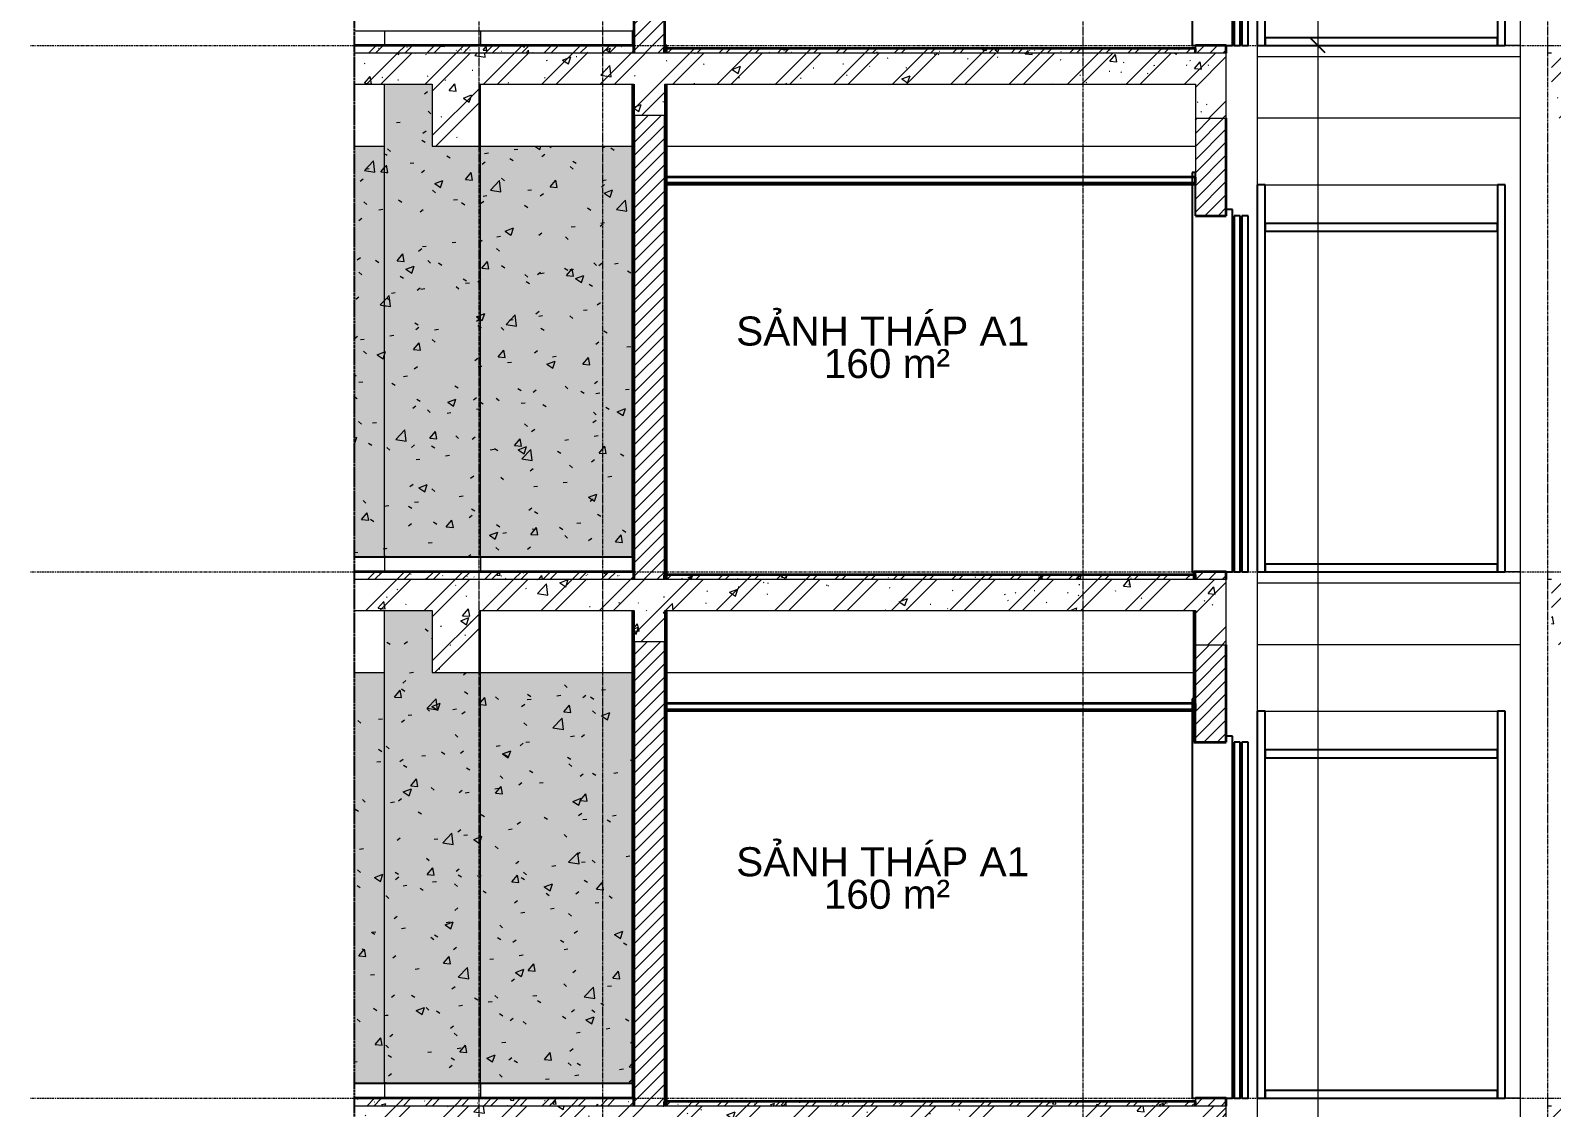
# Model space of a CAD drawing. Header units: millimetres. Extents: x 41641 to 74043, y -6777 to 34550.
# Drawn here: x 41641 to 51462, y 19140 to 26098 of the extents above; entities that cross this region are included whole.
import ezdxf

# ---------------------------------------------------------------- set-up
doc = ezdxf.new("R2010")
doc.units = ezdxf.units.MM
for name, pattern in [('Centre', [31.75, 6.35, -4.7625, 15.875, -4.7625]), ('Grid Line', [22.225, 12.7, -3.175, 3.175, -3.175]), ('Hidden', [7.14375, 4.7625, -2.38125])]:
    doc.linetypes.add(name, pattern=pattern)
for name, color, linetype, lineweight in [('0-1', 7, 'Continuous', 5), ('A-ANNO-DIMS', 211, 'Continuous', 9), ('A-ANNO-DIMS-75', 211, 'Continuous', 9), ('A-AREA-IDEN', 2, 'Continuous', 9), ('A-CLNG-2', 7, 'Continuous', 35), ('A-CLNG-FNSH-1', 250, 'Continuous', 18), ('A-CLNG-PATT', 13, 'Continuous', 18), ('A-DETL-GENF', 92, 'Continuous', 18), ('A-DETL-GENF-1', 9, 'Continuous', 18), ('A-DETL-GENF-3', 92, 'Hidden', 25), ('A-DETL-THIN', 151, 'Continuous', 18), ('A-DOOR', 31, 'Continuous', 18), ('A-DOOR-1', 31, 'Continuous', 25), ('A-FLOR', 192, 'Continuous', 18), ('A-FLOR-FNSH-1', 7, 'Continuous', 35), ('A-FLOR-HRAL-1', 250, 'Continuous', 18), ('A-FLOR-HRAL-2', 53, 'Continuous', 25), ('A-FLOR-HRAL-3', 9, 'Continuous', 18), ('A-FLOR-LEVL-2', 51, 'Centre', 9), ('A-FLOR-PATT-2', 67, 'Continuous', 18), ('A-FLOR-PATT-3', 8, 'Continuous', 18), ('A-WALL', 113, 'Continuous', 18), ('A-WALL-1', 7, 'Continuous', 35), ('A-WALL-PATT', 111, 'Continuous', 18), ('A-WALL-PATT-1', 9, 'Continuous', 18), ('A-WALL-PATT-2', 255, 'Continuous', 18), ('A-WALL-PATT-3', 250, 'Continuous', 18), ('I-WALL-1', 250, 'Continuous', 18), ('S-BEAM-2', 250, 'Continuous', 18), ('S-COLS-1', 250, 'Continuous', 18), ('S-GRID-1', 1, 'Grid Line', 9)]:
    doc.layers.add(name, color=color, linetype=linetype, lineweight=lineweight)
doc.styles.add('Arial', font='arial.ttf', dxfattribs={"height": 187.5})
doc.styles.add('UTM Avo', font='', dxfattribs={"width": 0.9, "height": 187.5})
doc.styles.get('UTM Avo').set_extended_font_data('UTM Avo')
doc.dimstyles.new('1_Dim_chi_tiet_2_5', dxfattribs={"dimscale": 304.8, "dimtxt": 187.368928, "dimasz": 0.295276, "dimexe": 0.246063, "dimexo": 0.0625, "dimgap": 0.024606, "dimtad": 1, "dimdec": 0, "dimrnd": 5, "dimzin": 0, "dimdsep": 46, "dimtxsty": 'UTM Avo', "dimblk1": 'OBLIQUE', "dimblk2": 'OBLIQUE', "dimsah": 1, "dimcen": 0.09, "dimdle": 0.246063, "dimazin": 0, "dimtfac": 1, "dimtdec": 4, "dimtix": 1, "dimtmove": 0, "dimatfit": 3, "dimfxl": 0.492126, "dimfxlon": 1, "dimtvp": 1, "dimtolj": 1, "dimtzin": 0, "dimarcsym": 2})
pattern_1 = [(50, (48873.26, 15725), (273.276, -23.909), [28.575, -314.325]), (355, (48873.26, 15725), (-52.8646, 286.585), [22.86, -251.46]), (100.451, (48896.03, 15723), (220.414, 262.6745), [24.285, -267.135]), (46.184, (48873.26, 15801.2), (406.619, -63.065), [42.862, -471.487]), (96.636, (48907.14, 15795.94), (356.104, 371.141), [36.428, -400.703]), (351.184, (48873.26, 15801.2), (356.107, 371.138), [34.29, -377.19]), (21, (48911.36, 15782.15), (227.421, -153.398), [28.575, -314.325]), (326, (48911.36, 15782.15), (92.703, 276.282), [22.86, -251.46]), (71.451, (48930.3, 15769.37), (320.1254, 122.8816), [24.285, -267.135]), (37.5, (48873.26, 15725), (4.6325, 126.8326), [2.515, -245.897, 2.515, -252.755, -252.413]), (37.5, (48873.26, 15725), (4.6325, 126.8326), [-503.682, 2.515, -249.898]), (7.5, (48873.26, 15725), (100.2292, 150.2711), [2.515, -143.027, 2.515, -240.182, -96.203]), (7.5, (48873.26, 15725), (100.2292, 150.2711), [-388.239, 2.515, -93.688]), (327.5, (48788.3, 15725), (203.3868, -8.5935), [2.515, -92.735, 2.515, -294.665, -394.335]), (327.5, (48788.3, 15725), (203.3868, -8.5935), [-392.43, 2.515, -391.82]), (317.5, (48750.2, 15725), (222.1944, 38.1398), [2.515, -121.31, 2.515, -194.843, -280.035]), (317.5, (48750.2, 15725), (222.1944, 38.1398), [-321.183, 2.515, -277.52]), (45, (48873.26, 15725), (-94.2927, 94.2927), []), (45, (48873.26, 15867.88), (-94.2927, 94.2927), [])]
pattern_2 = [(50, (48873.26, 15725), (546.553, -47.817), [57.15, -628.65]), (355, (48873.26, 15725), (-105.728, 573.17), [45.72, -502.92]), (100.451, (48918.8, 15721), (440.828, 525.35), [48.57, -534.27]), (46.184, (48873.26, 15877.4), (813.237, -126.13), [85.725, -942.975]), (96.636, (48941, 15866.9), (712.21, 742.28), [72.855, -801.405]), (351.184, (48873.3, 15877.4), (712.215, 742.276), [68.58, -754.38]), (21, (48949.46, 15839.3), (454.843, -306.796), [57.15, -628.65]), (326, (48949.46, 15839.3), (185.406, 552.564), [45.72, -502.92]), (71.451, (48987.36, 15813.73), (640.25, 245.764), [48.57, -534.27]), (37.5, (48873.26, 15725), (9.2664, 253.665), [25.146, -471.678, 25.146, -485.394, -504.825]), (37.5, (48873.26, 15725), (9.2664, 253.665), [-1007.364, 25.146, -479.679]), (7.5, (48873.26, 15725), (200.4594, 300.5414), [25.146, -265.938, 25.146, -460.248, -192.405]), (7.5, (48873.26, 15725), (200.4594, 300.5414), [-776.478, 25.146, -167.259]), (327.5, (48703.33, 15725), (406.773, -17.1864), [25.146, -165.354, 25.146, -569.214, -788.67]), (327.5, (48703.33, 15725), (406.773, -17.1864), [-784.86, 25.146, -763.524]), (317.5, (48627.13, 15725), (444.388, 76.28), [25.146, -222.504, 25.146, -369.57, -560.07]), (317.5, (48627.13, 15725), (444.388, 76.28), [-642.366, 25.146, -534.924])]
pattern_3 = [(37.5, (48873.26, 15725), (-2.40047, 73.41204), [2.515, -55.397, 2.515, -62.255, -61.913]), (37.5, (48873.26, 15725), (-2.40047, 73.41204), [-122.682, 2.515, -59.398]), (7.5, (48873.26, 15725), (67.42816, 107.524), [2.515, -28.727, 2.515, -49.682, -20.003]), (7.5, (48873.26, 15725), (67.42816, 107.524), [-83.439, 2.515, -17.488]), (327.5, (48826.4, 15725), (118.6493, 0.21553), [2.515, -16.535, 2.515, -66.065, -89.535]), (327.5, (48826.4, 15725), (118.6493, 0.21553), [-87.63, 2.515, -87.02]), (317.5, (48826.4, 15725), (114.5339, 33.4393), [2.515, -7.01, 2.515, -42.443, -51.435]), (317.5, (48826.4, 15725), (114.5339, 33.4393), [-54.483, 2.515, -48.92])]
pattern_4 = [(45, (48873.26, 15725), (-39.77476, 39.77476), [])]
pattern_5 = [(45, (48873.26, 15725), (-42.4264, 42.4264), [])]
pattern_6 = [(0, (48873.26, 15725), (609.6, 152.4), [25.146, -432.054, 25.146, -432.054, -2438.4]), (0, (48873.26, 15725), (609.6, 152.4), [-914.4, 25.146, -889.254, 25.146, -432.054, -1066.8]), (0, (48873.26, 15725), (609.6, 152.4), [-2286, 25.146, -279.654, 25.146, -736.854]), (120, (49101.86, 15801.2), (-436.7823, 451.729), [25.146, -432.054, 25.146, -432.054, -2438.4]), (120, (49101.86, 15801.2), (-436.7823, 451.729), [-914.4, 25.146, -889.254, 25.146, -432.054, -1066.8]), (120, (49101.86, 15801.2), (-436.7823, 451.729), [-2286, 25.146, -279.654, 25.146, -736.854]), (240, (49178.06, 16106), (-172.8177, -604.129), [25.146, -432.054, 25.146, -432.054, -2438.4]), (240, (49178.06, 16106), (-172.8177, -604.129), [-914.4, 25.146, -889.254, 25.146, -432.054, -1066.8]), (240, (49178.06, 16106), (-172.8177, -604.129), [-2286, 25.146, -279.654, 25.146, -736.854])]
pattern_7 = [(50, (48873.26, 15725), (546.553, -47.817), [57.15, -628.65]), (355, (48873.26, 15725), (-105.728, 573.17), [45.72, -502.92]), (100.451, (48918.8, 15721), (440.828, 525.35), [48.57, -534.27]), (46.184, (48873.26, 15877.4), (813.237, -126.13), [85.725, -942.975]), (96.636, (48941, 15866.9), (712.21, 742.28), [72.855, -801.405]), (351.184, (48873.3, 15877.4), (712.215, 742.276), [68.58, -754.38]), (21, (48949.46, 15839.3), (454.843, -306.796), [57.15, -628.65]), (326, (48949.46, 15839.3), (185.406, 552.564), [45.72, -502.92]), (71.451, (48987.36, 15813.73), (640.25, 245.764), [48.57, -534.27]), (37.5, (48873.26, 15725), (9.2664, 253.665), [5.029, -491.795, 5.029, -505.511, -504.825]), (37.5, (48873.26, 15725), (9.2664, 253.665), [-1007.364, 5.029, -499.796]), (7.5, (48873.26, 15725), (200.4594, 300.5414), [5.029, -286.055, 5.029, -480.365, -192.405]), (7.5, (48873.26, 15725), (200.4594, 300.5414), [-776.478, 5.029, -187.376]), (327.5, (48703.33, 15725), (406.773, -17.1864), [5.029, -185.471, 5.029, -589.331, -788.67]), (327.5, (48703.33, 15725), (406.773, -17.1864), [-784.86, 5.029, -783.641]), (317.5, (48627.13, 15725), (444.388, 76.28), [5.029, -242.621, 5.029, -389.687, -560.07]), (317.5, (48627.13, 15725), (444.388, 76.28), [-642.366, 5.03, -555.04]), (45, (48873.26, 15725), (-188.5854, 188.5854), []), (45, (48873.26, 16010.75), (-188.5854, 188.5854), [])]

# ---------------------------------------------------------------- blocks, each defined once
blk = doc.blocks.new('NCV_TKTC_KET CAU_rvt-1-TKCS_THANG MÁY TM1 - MẶT CẮT')
at = {"layer": 'S-BEAM-2'}
for p, q in [((49561.9, 25930), (51261.9, 25930)), ((49561.9, 25930), (49561.9, 25530)), ((51261.9, 25530), (51261.9, 25930)), ((51261.9, 25530), (49561.9, 25530)), ((43732, 25350), (43926.9, 25350)), ((44546.9, 25350), (45526.9, 25350)), ((45747, 25350), (49161.9, 25350)), ((49561.9, 22530), (51261.9, 22530)), ((49561.9, 22530), (49561.9, 22130)), ((51261.9, 22130), (51261.9, 22530)), ((51261.9, 22130), (49561.9, 22130)), ((43732, 21950), (43926.9, 21950)), ((44546.9, 21950), (45526.9, 21950)), ((45747, 21950), (49151.9, 21950))]:
    blk.add_line(p, q, dxfattribs=at)
at = {"layer": 'S-COLS-1'}
for p, q in [((51261.9, -3850), (51261.9, 29350)), ((49561.9, 26000), (49561.9, 25100)), ((49561.9, 22600), (49561.9, 21700)), ((49561.9, 19200), (49561.9, 18300))]:
    blk.add_line(p, q, dxfattribs=at)
blk = doc.blocks.new('Railing - Railing-V5-TKCS_THANG MÁY TM1 - MẶT CẮT')
at = {"layer": 'A-FLOR-HRAL-2'}
for p, q in [((45536.9, 22695), (45526.9, 22695)), ((45526.9, 22695), (45526.9, 22600)), ((45536.9, 22600), (45536.9, 22695)), ((45526.9, 22600), (45536.9, 22600))]:
    blk.add_line(p, q, dxfattribs=at)
at = {"layer": 'A-FLOR-HRAL-3'}
for p, q in [((43732, 22695), (43926.9, 22695)), ((43926.9, 22695), (44546.9, 22695)), ((43926.9, 22695), (43926.9, 22600)), ((44546.9, 22695), (45526.9, 22695)), ((44546.9, 22695), (44546.9, 22600))]:
    blk.add_line(p, q, dxfattribs=at)
blk = doc.blocks.new('NCV_TKTC_TANG 6 - 8_rvt-1-TKCS_THANG MÁY TM1 - MẶT CẮT')
at = {"layer": 'A-FLOR-PATT-2'}
h = blk.add_hatch(dxfattribs=at)
h.set_pattern_fill('FP_2', color=256, style=0, pattern_type=2)
h.set_pattern_definition(pattern_1)
h.paths.add_polyline_path([(45536.9, 22550), (45536.9, 22600), (43732, 22600), (43732, 22550), (44536.9, 22550)])
at = {"layer": 'A-WALL-PATT-1'}
h = blk.add_hatch(dxfattribs=at)
h.set_pattern_fill('FP_5', color=256, style=0, pattern_type=2)
h.set_pattern_definition(pattern_2)
h.paths.add_polyline_path([(43926.9, 22700), (43936.9, 22700), (43936.9, 25750), (43926.9, 25750), (43926.9, 24958)])
h = blk.add_hatch(dxfattribs=at)
h.set_pattern_fill('FP_5', color=256, style=0, pattern_type=2)
h.set_pattern_definition(pattern_2)
h.paths.add_polyline_path([(44546.9, 22700), (44546.9, 25750), (44536.9, 25750), (44536.9, 25350), (44235.3, 25350), (44235.3, 25750), (43936.9, 25750), (43936.9, 22700)])
h = blk.add_hatch(dxfattribs=at)
h.set_pattern_fill('FP_5', color=256, style=0, pattern_type=2)
h.set_pattern_definition(pattern_2)
h.paths.add_polyline_path([(43926.9, 22700), (43926.9, 25350), (43732, 25350), (43732, 22700)])
h = blk.add_hatch(dxfattribs=at)
h.set_pattern_fill('FP_5', color=256, style=0, pattern_type=2)
h.set_pattern_definition(pattern_2)
h.paths.add_polyline_path([(45526.9, 22700), (45526.9, 25350), (44546.9, 25350), (44546.9, 22700)])
at = {"layer": 'A-WALL-PATT-2'}
h = blk.add_hatch(dxfattribs=at)
h.set_pattern_fill('FP_6', color=256, style=0, pattern_type=2)
h.set_pattern_definition(pattern_3)
h.paths.add_polyline_path([(43926.9, 22700), (43936.9, 22700), (43936.9, 25750), (43926.9, 25750), (43926.9, 24958)])
h = blk.add_hatch(dxfattribs=at)
h.set_pattern_fill('FP_6', color=256, style=0, pattern_type=2)
h.set_pattern_definition(pattern_3)
h.paths.add_polyline_path([(44546.9, 22700), (44546.9, 25750), (44536.9, 25750), (44536.9, 25350), (44235.3, 25350), (44235.3, 25750), (43936.9, 25750), (43936.9, 22700)])
h = blk.add_hatch(dxfattribs=at)
h.set_pattern_fill('FP_6', color=256, style=0, pattern_type=2)
h.set_pattern_definition(pattern_3)
h.paths.add_polyline_path([(43926.9, 22700), (43926.9, 25350), (43732, 25350), (43732, 22700)])
h = blk.add_hatch(dxfattribs=at)
h.set_pattern_fill('FP_6', color=256, style=0, pattern_type=2)
h.set_pattern_definition(pattern_3)
h.paths.add_polyline_path([(45526.9, 22700), (45526.9, 25350), (44546.9, 25350), (44546.9, 22700)])
at = {"layer": 'A-WALL-PATT-3'}
h = blk.add_hatch(dxfattribs=at)
h.set_pattern_fill('FP_7', color=256, style=0, pattern_type=2)
h.set_pattern_definition(pattern_4)
h.paths.add_polyline_path([(45526.9, 22700), (45536.9, 22700), (45536.9, 25750), (45526.9, 25750), (45526.9, 24958)])
at = {"layer": 'A-FLOR-FNSH-1'}
for p, q in [((45536.9, 22600), (43732, 22600)), ((45536.9, 22550), (45536.9, 22600))]:
    blk.add_line(p, q, dxfattribs=at)
at = {"layer": 'A-WALL-1'}
for p, q in [((45526.9, 25750), (45526.9, 22700)), ((45536.9, 22700), (45536.9, 25750)), ((45526.9, 22700), (45536.9, 22700))]:
    blk.add_line(p, q, dxfattribs=at)
at = {"layer": 'I-WALL-1'}
for p, q in [((43926.9, 22700), (43926.9, 25750)), ((44546.9, 22700), (44546.9, 25750)), ((43732, 22700), (43926.9, 22700)), ((43936.9, 22700), (43926.9, 22700)), ((43936.9, 22700), (44546.9, 22700)), ((44546.9, 22700), (45526.9, 22700))]:
    blk.add_line(p, q, dxfattribs=at)
at = {"layer": 'A-FLOR-HRAL-1'}
blk.add_blockref('Railing - Railing-V5-TKCS_THANG MÁY TM1 - MẶT CẮT', (0, 0), dxfattribs=at)
blk = doc.blocks.new('NCV_TKTC_TANG 6 - 8_rvt-2-TKCS_THANG MÁY TM1 - MẶT CẮT')
at = {"layer": 'A-FLOR-PATT-2'}
h = blk.add_hatch(dxfattribs=at)
h.set_pattern_fill('FP_2', color=256, style=0, pattern_type=2)
h.set_pattern_definition(pattern_1)
h.paths.add_polyline_path([(44858, 25950), (45536.9, 25950), (45536.9, 26000), (43732, 26000), (43732, 25950), (44536.9, 25950)])
at = {"layer": 'A-FLOR-FNSH-1'}
for p, q in [((45536.9, 26000), (43732, 26000)), ((45536.9, 25950), (45536.9, 26000))]:
    blk.add_line(p, q, dxfattribs=at)
at = {"layer": 'A-FLOR-HRAL-1'}
blk.add_blockref('Railing - Railing-V5-TKCS_THANG MÁY TM1 - MẶT CẮT', (0, 3400), dxfattribs=at)
blk = doc.blocks.new('NCV_TKTC_TANG 6 - 8_rvt-3-TKCS_THANG MÁY TM1 - MẶT CẮT')
at = {"layer": 'A-FLOR-PATT-2'}
h = blk.add_hatch(dxfattribs=at)
h.set_pattern_fill('FP_2', color=256, style=0, pattern_type=2)
h.set_pattern_definition(pattern_1)
h.paths.add_polyline_path([(44858, 19150), (45536.9, 19150), (45536.9, 19200), (43732, 19200), (43732, 19150), (44536.9, 19150)])
at = {"layer": 'A-WALL-PATT-1'}
h = blk.add_hatch(dxfattribs=at)
h.set_pattern_fill('FP_5', color=256, style=0, pattern_type=2)
h.set_pattern_definition(pattern_2)
h.paths.add_polyline_path([(43936.9, 19300), (43936.9, 22350), (43926.9, 22350), (43926.9, 19300)])
h = blk.add_hatch(dxfattribs=at)
h.set_pattern_fill('FP_5', color=256, style=0, pattern_type=2)
h.set_pattern_definition(pattern_2)
h.paths.add_polyline_path([(44546.9, 19300), (44546.9, 22350), (44536.9, 22350), (44536.9, 21950), (44235.3, 21950), (44235.3, 22350), (43936.9, 22350), (43936.9, 19300)])
h = blk.add_hatch(dxfattribs=at)
h.set_pattern_fill('FP_5', color=256, style=0, pattern_type=2)
h.set_pattern_definition(pattern_2)
h.paths.add_polyline_path([(43926.9, 19300), (43926.9, 21950), (43732, 21950), (43732, 19300)])
h = blk.add_hatch(dxfattribs=at)
h.set_pattern_fill('FP_5', color=256, style=0, pattern_type=2)
h.set_pattern_definition(pattern_2)
h.paths.add_polyline_path([(45526.9, 19300), (45526.9, 21950), (44546.9, 21950), (44546.9, 19300), (44858, 19300)])
at = {"layer": 'A-WALL-PATT-2'}
h = blk.add_hatch(dxfattribs=at)
h.set_pattern_fill('FP_6', color=256, style=0, pattern_type=2)
h.set_pattern_definition(pattern_3)
h.paths.add_polyline_path([(43936.9, 19300), (43936.9, 22350), (43926.9, 22350), (43926.9, 19300)])
h = blk.add_hatch(dxfattribs=at)
h.set_pattern_fill('FP_6', color=256, style=0, pattern_type=2)
h.set_pattern_definition(pattern_3)
h.paths.add_polyline_path([(44546.9, 19300), (44546.9, 22350), (44536.9, 22350), (44536.9, 21950), (44235.3, 21950), (44235.3, 22350), (43936.9, 22350), (43936.9, 19300)])
h = blk.add_hatch(dxfattribs=at)
h.set_pattern_fill('FP_6', color=256, style=0, pattern_type=2)
h.set_pattern_definition(pattern_3)
h.paths.add_polyline_path([(43926.9, 19300), (43926.9, 21950), (43732, 21950), (43732, 19300)])
h = blk.add_hatch(dxfattribs=at)
h.set_pattern_fill('FP_6', color=256, style=0, pattern_type=2)
h.set_pattern_definition(pattern_3)
h.paths.add_polyline_path([(45526.9, 19300), (45526.9, 21950), (44546.9, 21950), (44546.9, 19300), (44858, 19300)])
at = {"layer": 'A-WALL-PATT-3'}
h = blk.add_hatch(dxfattribs=at)
h.set_pattern_fill('FP_7', color=256, style=0, pattern_type=2)
h.set_pattern_definition(pattern_4)
h.paths.add_polyline_path([(45526.9, 19300), (45536.9, 19300), (45536.9, 22350), (45526.9, 22350), (45526.9, 20032.5)])
at = {"layer": 'A-FLOR-FNSH-1'}
for p, q in [((45536.9, 19200), (43732, 19200)), ((45536.9, 19150), (45536.9, 19200))]:
    blk.add_line(p, q, dxfattribs=at)
at = {"layer": 'A-WALL-1'}
for p, q in [((45526.9, 22350), (45526.9, 19300)), ((45536.9, 19300), (45536.9, 22350)), ((45526.9, 19300), (45536.9, 19300))]:
    blk.add_line(p, q, dxfattribs=at)
at = {"layer": 'I-WALL-1'}
for p, q in [((43926.9, 19300), (43926.9, 22350)), ((44546.9, 19300), (44546.9, 22350)), ((43732, 19300), (43926.9, 19300)), ((43936.9, 19300), (43926.9, 19300)), ((43936.9, 19300), (44546.9, 19300)), ((44546.9, 19300), (45526.9, 19300))]:
    blk.add_line(p, q, dxfattribs=at)
at = {"layer": 'A-FLOR-HRAL-1'}
blk.add_blockref('Railing - Railing-V5-TKCS_THANG MÁY TM1 - MẶT CẮT', (0, -3400), dxfattribs=at)
blk = doc.blocks.new('Thang may HIEN - Dài x Rộng - 2000x2000-V1-TKCS_THANG MÁY TM1 - MẶT CẮT')
at = {"layer": 'A-DOOR'}
blk.add_line((49611.9, 11500), (51111.9, 11500), dxfattribs=at)
at = {"layer": 'A-DOOR-1'}
for p, q in [((49161.9, 11580), (49141.9, 11580)), ((49141.9, 11580), (49141.9, 9000)), ((49161.9, 11300), (49161.9, 11580)), ((49611.9, 11500), (49561.9, 11500)), ((49561.9, 11500), (49561.9, 9000)), ((49611.9, 9000), (49611.9, 11500)), ((51161.9, 11500), (51111.9, 11500)), ((51111.9, 11500), (51111.9, 9000)), ((51161.9, 9000), (51161.9, 11500)), ((49361.9, 11300), (49161.9, 11300)), ((49401.9, 11340), (49361.9, 11340)), ((49361.9, 11340), (49361.9, 11300)), ((49401.9, 9000), (49401.9, 11340)), ((49452.3, 11300), (49412.3, 11300)), ((49412.3, 11300), (49412.3, 9000)), ((49452.3, 9000), (49452.3, 11300)), ((49502.3, 11300), (49462.3, 11300)), ((49462.3, 11300), (49462.3, 9000)), ((49502.3, 9000), (49502.3, 11300)), ((51111.9, 11250), (49611.9, 11250)), ((49611.9, 11250), (49611.9, 11200)), ((49611.9, 11200), (51111.9, 11200)), ((51111.9, 11200), (51111.9, 11250)), ((51111.9, 9050), (49611.9, 9050)), ((49611.9, 9050), (49611.9, 9000)), ((51111.9, 9000), (51111.9, 9050)), ((49141.9, 9000), (49401.9, 9000)), ((49412.3, 9000), (49452.3, 9000)), ((49462.3, 9000), (49502.3, 9000)), ((49561.9, 9000), (49611.9, 9000)), ((49611.9, 9000), (51111.9, 9000)), ((51111.9, 9000), (51161.9, 9000))]:
    blk.add_line(p, q, dxfattribs=at)
blk = doc.blocks.new('BORDER VIEW - BORDER VIEW-3767652-TKCS_THANG MÁY TM1 - MẶT CẮT')
at = {"layer": 'A-DETL-GENF-3'}
blk.add_line((43732, -4350), (43732, 34266.8), dxfattribs=at)
blk = doc.blocks.new('DIMBLOCK20-TKCS_THANG MÁY TM1 - MẶT CẮT')
at = {"layer": 'A-ANNO-DIMS-75', "lineweight": 25}
for p, q in [((49952.9, 30600), (49907.9, 30645)), ((49952.9, 30600), (49997.9, 30555)), ((49952.9, 26000), (49907.9, 26045)), ((49952.9, 26000), (49997.9, 25955))]:
    blk.add_line(p, q, dxfattribs=at)
at = {"layer": 'A-ANNO-DIMS-75'}
for p, q in [((49952.9, 30675), (49952.9, 26000)), ((50102.9, 30600), (49877.9, 30600)), ((49952.9, 30600), (50102.9, 30600)), ((50102.9, 26000), (49877.9, 26000)), ((49952.9, 26000), (50102.9, 26000))]:
    blk.add_line(p, q, dxfattribs=at)
at = {"layer": 'A-ANNO-DIMS-75', "color": 0, "char_height": 187.5, "attachment_point": 1, "rotation": 90, "line_spacing_factor": 1.110334, "style": 'UTM Avo'}
for s, insert, width in [('OVERHEAD', (50071.3, 27682.4), 1482.296), ('4600', (49709.3, 28043.2), 616.236)]:
    blk.add_mtext(s, dxfattribs=dict(at, insert=insert, width=width))
blk = doc.blocks.new('_Oblique')
at = {"color": 0, "linetype": 'ByBlock', "lineweight": -2}
blk.add_line((-0.5, -0.5), (0.5, 0.5), dxfattribs=at)
blk = doc.blocks.new('DIMBLOCK21-TKCS_THANG MÁY TM1 - MẶT CẮT')
at = {"layer": 'A-ANNO-DIMS-75', "lineweight": 25}
for p, q in [((49952.9, 26000), (49907.9, 26045)), ((49952.9, 26000), (49997.9, 25955)), ((49952.9, -2000), (49907.9, -1955)), ((49952.9, -2000), (49997.9, -2045))]:
    blk.add_line(p, q, dxfattribs=at)
at = {"layer": 'A-ANNO-DIMS-75'}
for p, q in [((50102.9, 26000), (49877.9, 26000)), ((49952.9, 26000), (49952.9, -2000)), ((49952.9, 26000), (50102.9, 26000)), ((50102.9, -2000), (49877.9, -2000)), ((49952.9, -2000), (50102.9, -2000))]:
    blk.add_line(p, q, dxfattribs=at)
at = {"layer": 'A-ANNO-DIMS-75', "color": 0, "char_height": 187.5, "attachment_point": 1, "rotation": 90, "line_spacing_factor": 1.110334, "style": 'UTM Avo'}
for s, insert, width in [('HÀNH TRÌNH THANG MÁY', (50071.3, 10619), 3314.348), ('28000', (49709.3, 11679), 770.294)]:
    blk.add_mtext(s, dxfattribs=dict(at, insert=insert, width=width))

msp = doc.modelspace()

# ---------------------------------------------------------------- hatches: boundary and pattern name
at = {"layer": 'A-CLNG-PATT'}
h = msp.add_hatch(dxfattribs=at)
h.set_pattern_fill('FP_10', color=256, style=0, pattern_type=2)
h.set_pattern_definition(pattern_6)
h.paths.add_polyline_path([(47454.3, 25100), (49161.9, 25100), (49161.9, 25110), (45737.4, 25110), (45737.4, 25100), (46156.1, 25100)])
h = msp.add_hatch(dxfattribs=at)
h.set_pattern_fill('FP_10', color=256, style=0, pattern_type=2)
h.set_pattern_definition(pattern_6)
h.paths.add_polyline_path([(48752.4, 21700), (49161.9, 21700), (49161.9, 21710), (45737.4, 21710), (45737.4, 21700), (47454.3, 21700)])
at = {"layer": 'A-DETL-GENF-1'}
h = msp.add_hatch(dxfattribs=at)
h.set_pattern_fill('FP_3', color=256, style=0, pattern_type=2)
h.set_pattern_definition(pattern_7)
h.paths.add_polyline_path([(44235.3, 25350), (44536.9, 25350), (44536.9, 25750), (45537, 25750), (45537, 25550), (45737, 25550), (45737, 25750), (49161.9, 25750), (49161.9, 25530), (49361.9, 25530), (49361.9, 25950), (43732, 25950), (43732, 25750), (44235.3, 25750)])
h.paths.add_polyline_path([(53858.6, 25350), (53858.6, 25950), (51461.9, 25950), (51461.9, 25530), (51661.9, 25530), (51661.9, 25750), (53362.4, 25750), (53362.4, 25350)])
h = msp.add_hatch(dxfattribs=at)
h.set_pattern_fill('FP_3', color=256, style=0, pattern_type=2)
h.set_pattern_definition(pattern_7)
h.paths.add_polyline_path([(44536.9, 21950), (44536.9, 22350), (45537, 22350), (45537, 22150), (45737, 22150), (45737, 22350), (49161.9, 22350), (49161.9, 22130), (49361.9, 22130), (49361.9, 22550), (43732, 22550), (43732, 22350), (44235.3, 22350), (44235.3, 21950)])
h.paths.add_polyline_path([(53858.6, 21950), (53858.6, 22550), (51461.9, 22550), (51461.9, 22130), (51661.9, 22130), (51661.9, 22350), (53362.4, 22350), (53362.4, 21950)])
h = msp.add_hatch(dxfattribs=at)
h.set_pattern_fill('FP_3', color=256, style=0, pattern_type=2)
h.set_pattern_definition(pattern_7)
h.paths.add_polyline_path([(44536.9, 18550), (44536.9, 18950), (45537, 18950), (45537, 18750), (45737, 18750), (45737, 18950), (49161.9, 18950), (49161.9, 18730), (49361.9, 18730), (49361.9, 19150), (43732, 19150), (43732, 18950), (44235.3, 18950), (44235.3, 18550)])
h.paths.add_polyline_path([(53858.6, 18550), (53858.6, 19150), (51461.9, 19150), (51461.9, 18730), (51661.9, 18730), (51661.9, 18950), (53362.4, 18950), (53362.4, 18550)])
at = {"layer": 'A-FLOR-PATT-3'}
h = msp.add_hatch(dxfattribs=at)
h.set_pattern_fill('FP_2', color=256, style=0, pattern_type=2)
h.set_pattern_definition(pattern_1)
h.paths.add_polyline_path([(47104, 25950), (49161.9, 25950), (49161.9, 25980), (45732, 25980), (45732, 25950), (46156.1, 25950)])
h = msp.add_hatch(dxfattribs=at)
h.set_pattern_fill('FP_2', color=256, style=0, pattern_type=2)
h.set_pattern_definition(pattern_1)
h.paths.add_polyline_path([(46156.1, 22550), (49161.9, 22550), (49161.9, 22580), (45732, 22580), (45732, 22550), (45737, 22550)])
h = msp.add_hatch(dxfattribs=at)
h.set_pattern_fill('FP_2', color=256, style=0, pattern_type=2)
h.set_pattern_definition(pattern_1)
h.paths.add_polyline_path([(47454.3, 19150), (49161.9, 19150), (49161.9, 19180), (45732, 19180), (45732, 19150), (46156.1, 19150)])
at = {"layer": 'A-WALL-PATT'}
h = msp.add_hatch(dxfattribs=at)
h.set_pattern_fill('FP_1', color=256, style=0, pattern_type=2)
h.set_pattern_definition(pattern_5)
h.paths.add_polyline_path([(45737, 25950), (45737, 29200), (45735.6, 29200), (45735.6, 28950), (45537, 28950), (45537, 25950)])
h = msp.add_hatch(dxfattribs=at)
h.set_pattern_fill('FP_7', color=256, style=0, pattern_type=2)
h.set_pattern_definition(pattern_4)
h.paths.add_polyline_path([(45747, 22600), (45747, 25750), (45737, 25750), (45737, 22600)])
h.paths.add_polyline_path([(45737, 25950), (45747, 25950), (45747, 26000), (45737, 26000)])
h = msp.add_hatch(dxfattribs=at)
h.set_pattern_fill('FP_1', color=256, style=0, pattern_type=2)
h.set_pattern_definition(pattern_5)
h.paths.add_polyline_path([(49161.9, 24900), (49361.9, 24900), (49361.9, 25530), (49161.9, 25530), (49161.9, 24958)])
h.paths.add_polyline_path([(49161.9, 25950), (49361.9, 25950), (49361.9, 26000), (49161.9, 26000)])
h = msp.add_hatch(dxfattribs=at)
h.set_pattern_fill('FP_1', color=256, style=0, pattern_type=2)
h.set_pattern_definition(pattern_5)
h.paths.add_polyline_path([(45737, 22550), (45737, 25550), (45537, 25550), (45537, 22550)])
h = msp.add_hatch(dxfattribs=at)
h.set_pattern_fill('FP_7', color=256, style=0, pattern_type=2)
h.set_pattern_definition(pattern_4)
h.paths.add_polyline_path([(45747, 19200), (45747, 22350), (45737, 22350), (45737, 19200)])
h.paths.add_polyline_path([(45737, 22550), (45747, 22550), (45747, 22600), (45737, 22600)])
h = msp.add_hatch(dxfattribs=at)
h.set_pattern_fill('FP_7', color=256, style=0, pattern_type=2)
h.set_pattern_definition(pattern_4)
h.paths.add_polyline_path([(49161.9, 21500), (49161.9, 22350), (49151.9, 22350), (49151.9, 21500)])
h.paths.add_polyline_path([(49151.9, 22550), (49161.9, 22550), (49161.9, 22600), (49151.9, 22600)])
h = msp.add_hatch(dxfattribs=at)
h.set_pattern_fill('FP_1', color=256, style=0, pattern_type=2)
h.set_pattern_definition(pattern_5)
h.paths.add_polyline_path([(49161.9, 21500), (49361.9, 21500), (49361.9, 22130), (49161.9, 22130), (49161.9, 21879.5)])
h.paths.add_polyline_path([(49161.9, 22550), (49361.9, 22550), (49361.9, 22600), (49161.9, 22600)])
h = msp.add_hatch(dxfattribs=at)
h.set_pattern_fill('FP_1', color=256, style=0, pattern_type=2)
h.set_pattern_definition(pattern_5)
h.paths.add_polyline_path([(45737, 19150), (45737, 22150), (45537, 22150), (45537, 19150)])
h = msp.add_hatch(dxfattribs=at)
h.set_pattern_fill('FP_7', color=256, style=0, pattern_type=2)
h.set_pattern_definition(pattern_4)
h.paths.add_polyline_path([(45747, 15800), (45747, 18950), (45737, 18950), (45737, 15800)])
h.paths.add_polyline_path([(45737, 19150), (45747, 19150), (45747, 19200), (45737, 19200)])
h = msp.add_hatch(dxfattribs=at)
h.set_pattern_fill('FP_1', color=256, style=0, pattern_type=2)
h.set_pattern_definition(pattern_5)
h.paths.add_polyline_path([(49161.9, 18100), (49361.9, 18100), (49361.9, 18730), (49161.9, 18730), (49161.9, 18185.4)])
h.paths.add_polyline_path([(49161.9, 19150), (49361.9, 19150), (49361.9, 19200), (49161.9, 19200)])

# ---------------------------------------------------------------- linework, layer by layer
at = {"layer": 'A-CLNG-2'}
for p, q in [((49161.9, 25150), (45737.4, 25150)), ((45737.4, 25150), (45737.4, 25110)), ((49161.9, 25110), (49161.9, 25150)), ((49161.9, 25110), (45737.4, 25110)), ((49161.9, 21750), (45737.4, 21750)), ((45737.4, 21750), (45737.4, 21710)), ((49161.9, 21710), (45737.4, 21710)), ((49161.9, 21710), (49161.9, 21750))]:
    msp.add_line(p, q, dxfattribs=at)
at = {"layer": 'A-CLNG-FNSH-1'}
for p, q in [((45737.4, 25110), (45737.4, 25100)), ((45737.4, 25100), (49161.9, 25100)), ((49161.9, 25100), (49161.9, 25110)), ((45737.4, 21710), (45737.4, 21700)), ((49161.9, 21700), (49161.9, 21710)), ((45737.4, 21700), (49161.9, 21700))]:
    msp.add_line(p, q, dxfattribs=at)
at = {"layer": 'A-DETL-THIN'}
for p, q in [((49361.9, 25950), (43732, 25950)), ((49361.9, 25530), (49361.9, 25950)), ((43732, 25750), (44235.3, 25750)), ((44235.3, 25750), (44235.3, 25350)), ((44536.9, 25350), (44536.9, 25750)), ((44536.9, 25750), (45537, 25750)), ((45537, 25750), (45537, 25550)), ((45737, 25550), (45737, 25750)), ((45737, 25750), (49161.9, 25750)), ((49161.9, 25750), (49161.9, 25530)), ((45537, 25550), (45737, 25550)), ((49161.9, 25530), (49361.9, 25530)), ((44235.3, 25350), (44536.9, 25350)), ((49361.9, 22550), (43732, 22550)), ((49361.9, 22130), (49361.9, 22550)), ((43732, 22350), (44235.3, 22350)), ((44235.3, 22350), (44235.3, 21950)), ((44536.9, 21950), (44536.9, 22350)), ((44536.9, 22350), (45537, 22350)), ((45537, 22350), (45537, 22150)), ((45737, 22150), (45737, 22350)), ((45737, 22350), (49161.9, 22350)), ((49161.9, 22350), (49161.9, 22130)), ((45537, 22150), (45737, 22150)), ((49161.9, 22130), (49361.9, 22130)), ((44235.3, 21950), (44536.9, 21950)), ((49361.9, 19150), (43732, 19150)), ((49361.9, 18730), (49361.9, 19150))]:
    msp.add_line(p, q, dxfattribs=at)
at = {"layer": 'A-FLOR'}
for p, q in [((51437.4, 25950), (51437.4, 26000)), ((51437.4, 26000), (51461.9, 26000)), ((51461.9, 25950), (51437.4, 25950)), ((51437.4, 22550), (51437.4, 22600)), ((51437.4, 22600), (51461.9, 22600)), ((51461.9, 22550), (51437.4, 22550)), ((51437.4, 19150), (51437.4, 19200)), ((51437.4, 19200), (51461.9, 19200)), ((51461.9, 19150), (51437.4, 19150))]:
    msp.add_line(p, q, dxfattribs=at)
at = {"layer": 'A-FLOR-FNSH-1'}
for p, q in [((49161.9, 25980), (45732, 25980)), ((45732, 25980), (45732, 25950)), ((49161.9, 25950), (49161.9, 25980)), ((49161.9, 22580), (45732, 22580)), ((45732, 22580), (45732, 22550)), ((49161.9, 22550), (49161.9, 22580)), ((49161.9, 19180), (45732, 19180)), ((45732, 19180), (45732, 19150)), ((49161.9, 19150), (49161.9, 19180))]:
    msp.add_line(p, q, dxfattribs=at)
at = {"layer": 'A-FLOR-LEVL-2'}
for p, q in [((41640.6, 26000), (55864.2, 26000)), ((41640.6, 22600), (55864.2, 22600)), ((41640.6, 19200), (55864.2, 19200))]:
    msp.add_line(p, q, dxfattribs=at)
at = {"layer": 'A-WALL'}
for p, q in [((51261.9, 9000), (51261.9, 29400)), ((49161.9, 26000), (49161.9, 25950)), ((49561.9, 26000), (49561.9, 25100)), ((51261.9, 26000), (51161.9, 26000)), ((49161.9, 25530), (49161.9, 24900)), ((49161.9, 22600), (49161.9, 22550)), ((49161.9, 22550), (49161.9, 22600)), ((49561.9, 22600), (49561.9, 21700)), ((51261.9, 22600), (51161.9, 22600)), ((49161.9, 22130), (49161.9, 21500)), ((49161.9, 21500), (49161.9, 22130)), ((49161.9, 19200), (49161.9, 19150)), ((49561.9, 19200), (49561.9, 18300)), ((51261.9, 19200), (51161.9, 19200))]:
    msp.add_line(p, q, dxfattribs=at)
at = {"layer": 'A-WALL-1'}
for p, q in [((45737, 25950), (45737, 29200)), ((45537, 28950), (45537, 25950)), ((45747, 26000), (45737, 26000)), ((45747, 25950), (45747, 26000)), ((49361.9, 26000), (49161.9, 26000)), ((49361.9, 25950), (49361.9, 26000)), ((45747, 22600), (45747, 25750)), ((45537, 25550), (45537, 22550)), ((45737, 25550), (45737, 22550)), ((49361.9, 24900), (49361.9, 25530)), ((49161.9, 24900), (49361.9, 24900)), ((45747, 22600), (45737, 22600)), ((45737, 22600), (45747, 22600)), ((45747, 22550), (45747, 22600)), ((49151.9, 22600), (49151.9, 22550)), ((49161.9, 22600), (49151.9, 22600)), ((49361.9, 22600), (49161.9, 22600)), ((49361.9, 22550), (49361.9, 22600)), ((45747, 19200), (45747, 22350)), ((49151.9, 22350), (49151.9, 21500)), ((45537, 22150), (45537, 19150)), ((45737, 22150), (45737, 19150)), ((49361.9, 21500), (49361.9, 22130)), ((49151.9, 21500), (49361.9, 21500)), ((45747, 19200), (45737, 19200)), ((45737, 19200), (45747, 19200)), ((45747, 19150), (45747, 19200)), ((49361.9, 19200), (49161.9, 19200)), ((49361.9, 19150), (49361.9, 19200))]:
    msp.add_line(p, q, dxfattribs=at)
at = {"layer": 'S-GRID-1'}
for p, q in [((44536.9, -4226.6), (44536.9, 32417.5)), ((45336.9, -4226.6), (45336.9, 32417.5)), ((48436.9, -4226.6), (48436.9, 32417.5)), ((51436.9, -4226.6), (51436.9, 32417.5))]:
    msp.add_line(p, q, dxfattribs=at)

# ---------------------------------------------------------------- block references
at = {"layer": '0-1'}
for name in ['NCV_TKTC_KET CAU_rvt-1-TKCS_THANG MÁY TM1 - MẶT CẮT', 'NCV_TKTC_TANG 6 - 8_rvt-2-TKCS_THANG MÁY TM1 - MẶT CẮT', 'NCV_TKTC_TANG 6 - 8_rvt-1-TKCS_THANG MÁY TM1 - MẶT CẮT', 'NCV_TKTC_TANG 6 - 8_rvt-3-TKCS_THANG MÁY TM1 - MẶT CẮT']:
    msp.add_blockref(name, (0, 0), dxfattribs=at)
at = {"layer": 'A-DETL-GENF'}
msp.add_blockref('BORDER VIEW - BORDER VIEW-3767652-TKCS_THANG MÁY TM1 - MẶT CẮT', (0, 0), dxfattribs=at)
at = {"layer": 'A-DOOR'}
for p in [(0, 17000), (0, 13600), (0, 10200)]:
    msp.add_blockref('Thang may HIEN - Dài x Rộng - 2000x2000-V1-TKCS_THANG MÁY TM1 - MẶT CẮT', p, dxfattribs=at)

# ---------------------------------------------------------------- texts
at = {"layer": 'A-AREA-IDEN', "char_height": 187.5, "line_spacing_factor": 0.936439, "style": 'Arial'}
for s, insert, width, attachment_point in [('\\pt3.75,7.5,11.25,15,18.75,22.5,26.25,30,33.75,37.5,41.25,45,48.75,52.5,56.25,60,63.75,67.5,71.25,75,78.75,82.5,86.25,90,93.75,97.5,101.25,105,108.75,112.5,116.25,120;SẢNH THÁP A1', (47143.2, 24059.4), 1895.25, 8), ('\\pt3.75,7.5,11.25,15,18.75,22.5,26.25,30,33.75,37.5,41.25,45,48.75,52.5,56.25,60,63.75,67.5,71.25,75,78.75,82.5,86.25,90,93.75,97.5,101.25,105,108.75,112.5,116.25,120;160 m²', (47170.4, 23944.1), 823.5, 5), ('\\pt3.75,7.5,11.25,15,18.75,22.5,26.25,30,33.75,37.5,41.25,45,48.75,52.5,56.25,60,63.75,67.5,71.25,75,78.75,82.5,86.25,90,93.75,97.5,101.25,105,108.75,112.5,116.25,120;SẢNH THÁP A1', (47143.2, 20631.6), 1895.25, 8), ('\\pt3.75,7.5,11.25,15,18.75,22.5,26.25,30,33.75,37.5,41.25,45,48.75,52.5,56.25,60,63.75,67.5,71.25,75,78.75,82.5,86.25,90,93.75,97.5,101.25,105,108.75,112.5,116.25,120;160 m²', (47170.4, 20516.4), 823.5, 5)]:
    msp.add_mtext(s, dxfattribs=dict(at, insert=insert, width=width, attachment_point=attachment_point))

# ---------------------------------------------------------------- dimensions: what is measured, and where the dimension line sits
at = {"layer": 'A-ANNO-DIMS'}
for base, p1, p2, text, override, picture, middle in [((49952.9, 26000), (50102.9, 30600), (50102.9, 26000), '<>\\XOVERHEAD', {"dimpost": '<>', "dimfxl": 4600}, 'DIMBLOCK20-TKCS_THANG MÁY TM1 - MẶT CẮT', (49952.9, 28300)), ((49952.9, -2000), (50102.9, 26000), (50102.9, -2000), '<>\\XHÀNH TRÌNH THANG MÁY', {"dimpost": '<>', "dimfxl": 28000}, 'DIMBLOCK21-TKCS_THANG MÁY TM1 - MẶT CẮT', (49952.9, 12000))]:
    dim = msp.add_linear_dim(base=base, p1=p1, p2=p2, angle=90, text=text, dimstyle='1_Dim_chi_tiet_2_5', override=override, dxfattribs=at)
    dim.commit()
    dim.dimension.update_dxf_attribs({"geometry": picture, "text_midpoint": middle})

doc.saveas('drawing.dxf')
